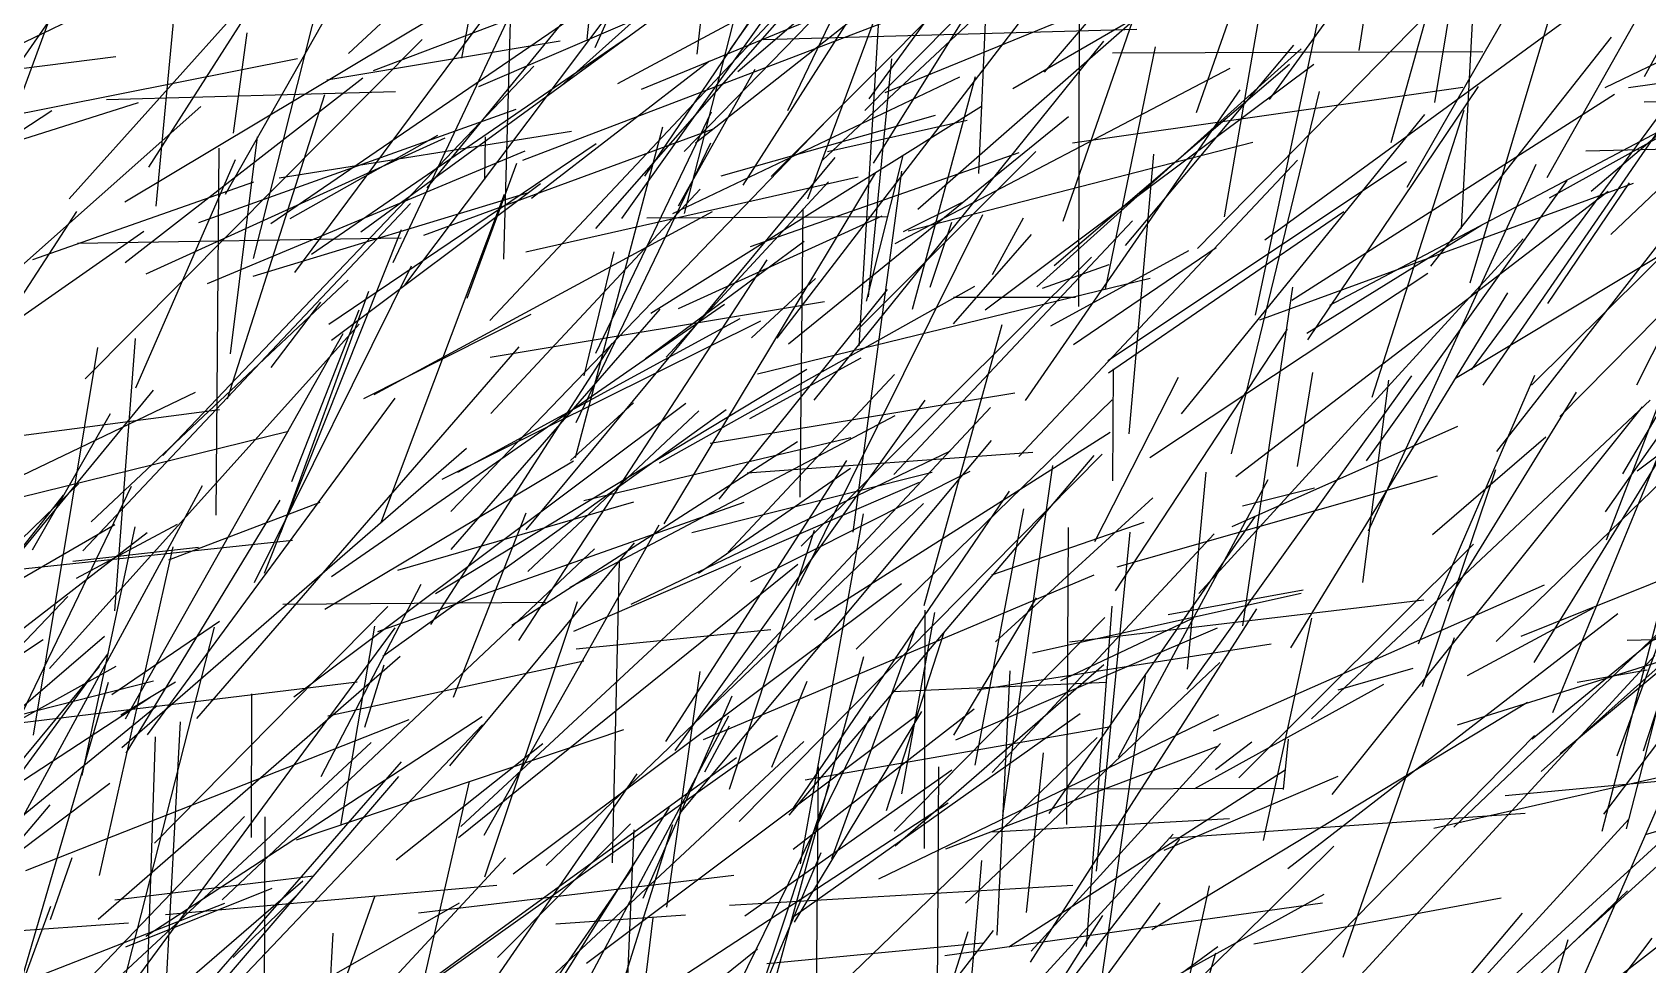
# Model space of a CAD drawing. Header units: metres. Extents: x 0 to 1019, y 0 to 619.
# Drawn here: x 71.2 to 153.2, y 107.5 to 154.8 of the extents above; entities that cross this region are included whole.
import ezdxf

# ---------------------------------------------------------------- set-up
doc = ezdxf.new("R2010")
doc.units = ezdxf.units.M

msp = doc.modelspace()

# ---------------------------------------------------------------- linework, layer by layer
at = {"color": 56}
for p, q in [((99.813, 153.987), (108.208, 172.921)), ((106.201, 147.489), (117.076, 150.562)), ((70.918, 112.248), (90.366, 119.913))]:
    msp.add_line(p, q, dxfattribs=at)
at = {"color": 147}
for p, q in [((106.675, 153.907), (119.758, 172.452)), ((153.004, 118.318), (158.679, 135.726))]:
    msp.add_line(p, q, dxfattribs=at)
at = {"color": 211}
for p, q in [((122.61, 152.747), (138.722, 171.566)), ((108.114, 103.694), (113.442, 123.104))]:
    msp.add_line(p, q, dxfattribs=at)
at = {"color": 25}
for p, q in [((113.708, 151.392), (128.215, 171.218)), ((65.597, 127.005), (84.45, 128.997)), ((152.142, 114.36), (155.298, 126.604))]:
    msp.add_line(p, q, dxfattribs=at)
at = {"color": 122}
for p, q in [((99.409, 154.413), (101.024, 170.393)), ((102.165, 151.884), (119.897, 159.175))]:
    msp.add_line(p, q, dxfattribs=at)
at = {"color": 61}
for p, q in [((104.984, 153.657), (106.6, 168.514)), ((109.043, 139.25), (121.677, 155.707))]:
    msp.add_line(p, q, dxfattribs=at)
at = {"color": 115}
for p, q in [((104.317, 148.717), (122.893, 167.78)), ((117.995, 139.98), (121.95, 144.515)), ((75.282, 121.183), (80.737, 124.896)), ((143.577, 119.636), (160.635, 124.993)), ((140.21, 101.688), (152.262, 114.859))]:
    msp.add_line(p, q, dxfattribs=at)
at = {"color": 81}
msp.add_line((108.738, 147.453), (128.495, 167.293), dxfattribs=at)
at = {"color": 9}
for p, q in [((109.578, 150.802), (117.553, 167.357)), ((125.712, 141.743), (128.237, 154.029))]:
    msp.add_line(p, q, dxfattribs=at)
at = {"color": 192}
msp.add_line((113.926, 148.128), (126.105, 167.601), dxfattribs=at)
at = {"color": 80}
for p, q in [((98.084, 152.055), (114.364, 166.61)), ((89.561, 143.089), (96.138, 157.029))]:
    msp.add_line(p, q, dxfattribs=at)
at = {"color": 151}
for p, q in [((134.033, 151.358), (145.453, 167.139)), ((128.891, 125.226), (135.741, 126.486)), ((147.365, 118.935), (155.449, 125.549))]:
    msp.add_line(p, q, dxfattribs=at)
at = {"color": 210}
msp.add_line((107.324, 147.017), (119.487, 166.04), dxfattribs=at)
at = {"color": 93}
for p, q in [((140.207, 149.177), (144.998, 166.356)), ((93.898, 152.011), (111.618, 159.634)), ((119.976, 142.48), (121.546, 145.361)), ((100.681, 112.637), (101.049, 127.953))]:
    msp.add_line(p, q, dxfattribs=at)
at = {"color": 164}
for p, q in [((107.04, 152.774), (121.743, 165.452)), ((143.771, 144.807), (144.447, 157.305))]:
    msp.add_line(p, q, dxfattribs=at)
at = {"color": 15}
for p, q in [((142.421, 151.198), (144.72, 165.269)), ((77.016, 142.517), (92.2, 149.419)), ((129.872, 122.467), (130.811, 132.448))]:
    msp.add_line(p, q, dxfattribs=at)
at = {"color": 245}
for p, q in [((77.165, 147.93), (87.811, 164.578)), ((101.349, 104.374), (101.784, 114.321))]:
    msp.add_line(p, q, dxfattribs=at)
at = {"color": 216}
for p, q in [((87.284, 153.684), (99.007, 164.637)), ((83.358, 137.761), (85.889, 141.075)), ((143.082, 125.906), (149.616, 136.509))]:
    msp.add_line(p, q, dxfattribs=at)
at = {"color": 172}
for p, q in [((91.29, 146.868), (105.465, 164.192)), ((94.175, 114.048), (103.053, 129.778)), ((92.433, 117.561), (101.812, 128.871)), ((135.568, 95.401), (152.192, 111.213))]:
    msp.add_line(p, q, dxfattribs=at)
at = {"color": 182}
msp.add_line((101.164, 145.326), (114.551, 164.113), dxfattribs=at)
at = {"color": 252}
for p, q in [((104.893, 149.156), (124.665, 164.725)), ((64.606, 110.029), (77.578, 120.617)), ((101.752, 101.68), (102.743, 109.853)), ((132.478, 92.988), (146.861, 110.091))]:
    msp.add_line(p, q, dxfattribs=at)
at = {"color": 31}
msp.add_line((131.751, 145.397), (134.981, 164.185), dxfattribs=at)
at = {"color": 1}
for p, q in [((64.758, 144.773), (77.977, 163.79)), ((144.873, 136.86), (157.921, 155.8))]:
    msp.add_line(p, q, dxfattribs=at)
at = {"color": 94}
msp.add_line((99.843, 144.819), (115.962, 163.159), dxfattribs=at)
at = {"color": 250}
for p, q in [((104.335, 145.57), (109.027, 163.807)), ((86.184, 152.355), (98.037, 154.333)), ((88.935, 129.862), (95.211, 146.554)), ((114.966, 132.341), (127.079, 145.207)), ((150.915, 114.239), (154.35, 127.473)), ((84.653, 113.805), (101.26, 119.402)), ((142.37, 114.389), (155.762, 117.421))]:
    msp.add_line(p, q, dxfattribs=at)
at = {"color": 2}
for p, q in [((141.015, 146.909), (150.698, 163.784)), ((114.977, 114.237), (125.674, 125.09))]:
    msp.add_line(p, q, dxfattribs=at)
at = {"color": 63}
for p, q in [((153.062, 152.529), (159.103, 163.496)), ((106.561, 128.402), (114.998, 137.399))]:
    msp.add_line(p, q, dxfattribs=at)
at = {"color": 227}
for p, q in [((130.323, 150.697), (134.443, 162.448)), ((104.175, 115.221), (119.914, 134.067))]:
    msp.add_line(p, q, dxfattribs=at)
at = {"color": 66}
for p, q in [((138.573, 153.843), (140.038, 162.923)), ((62.24, 128.361), (73.499, 145.673))]:
    msp.add_line(p, q, dxfattribs=at)
at = {"color": 223}
for p, q in [((77.523, 145.94), (79.017, 161.755)), ((81.05, 146.558), (88.105, 159.001))]:
    msp.add_line(p, q, dxfattribs=at)
at = {"color": 16}
for p, q in [((93.04, 153.459), (94.616, 161.764)), ((94.462, 140.149), (111.758, 158.532))]:
    msp.add_line(p, q, dxfattribs=at)
at = {"color": 44}
for p, q in [((95.173, 143.251), (95.695, 161.985)), ((104.032, 140.747), (114.379, 145.463)), ((148.787, 118.177), (154.912, 123.312))]:
    msp.add_line(p, q, dxfattribs=at)
at = {"color": 12}
for p, q in [((144.209, 142.064), (150.112, 161.799)), ((77.813, 102.205), (78.772, 119.788))]:
    msp.add_line(p, q, dxfattribs=at)
at = {"color": 7}
for p, q in [((88.557, 152.832), (107.664, 160.053)), ((129.859, 121.451), (141.25, 137.345)), ((121.903, 107.599), (133.383, 125.524)), ((105.373, 117.25), (106.632, 119.591))]:
    msp.add_line(p, q, dxfattribs=at)
at = {"color": 196}
for p, q in [((102.331, 147.471), (110.76, 159.934)), ((119.284, 147.61), (119.672, 156.45)), ((91.119, 144.473), (105.77, 149.845)), ((142.301, 129.286), (148.05, 134.238)), ((82.237, 98.853), (95.251, 112.89))]:
    msp.add_line(p, q, dxfattribs=at)
at = {"color": 229}
for p, q in [((120.998, 151.916), (135.24, 160.145)), ((109.612, 138.96), (123.822, 150.5)), ((115.447, 144.667), (118.41, 146.127)), ((109.893, 115.448), (120.831, 131.493)), ((127.208, 94.228), (130.986, 111.465))]:
    msp.add_line(p, q, dxfattribs=at)
at = {"color": 201}
msp.add_line((123.558, 145.183), (128.844, 160.41), dxfattribs=at)
at = {"color": 233}
for p, q in [((133.316, 140.419), (137.448, 159.9)), ((113.203, 138.865), (114.384, 158.533))]:
    msp.add_line(p, q, dxfattribs=at)
at = {"color": 41}
for p, q in [((67.698, 152.74), (81.279, 159.33)), ((80.57, 130.273), (80.719, 148.893)), ((116.525, 113.367), (116.548, 125.452)), ((149.634, 121.796), (153.197, 122.421))]:
    msp.add_line(p, q, dxfattribs=at)
at = {"color": 39}
for p, q in [((73.109, 146.311), (83.919, 158.355)), ((135.925, 139.509), (144.801, 144.991)), ((92.617, 121.035), (96.309, 130.396))]:
    msp.add_line(p, q, dxfattribs=at)
at = {"color": 179}
for p, q in [((84.569, 142.579), (96.245, 158.291)), ((121.302, 133.249), (135.447, 148.275)), ((123.615, 116.394), (134.694, 116.42))]:
    msp.add_line(p, q, dxfattribs=at)
at = {"color": 161}
for p, q in [((90.147, 141.94), (102.73, 158.677)), ((84.326, 145.318), (91.825, 149.546)), ((71.274, 143.244), (82.485, 147.184)), ((105.175, 120.048), (119.868, 135.736)), ((104.713, 129.387), (116.914, 132.456))]:
    msp.add_line(p, q, dxfattribs=at)
at = {"color": 132}
for p, q in [((116.182, 145.792), (131.23, 158.979)), ((68.238, 122.571), (77.077, 129.387))]:
    msp.add_line(p, q, dxfattribs=at)
at = {"color": 42}
for p, q in [((124.347, 140.85), (124.392, 158.248)), ((150.351, 146.706), (161.671, 156.324)), ((123.743, 114.585), (123.831, 129.645)), ((74.654, 112), (78.384, 128.663))]:
    msp.add_line(p, q, dxfattribs=at)
at = {"color": 101}
msp.add_line((148.121, 147.393), (154.391, 158.519), dxfattribs=at)
at = {"color": 133}
for p, q in [((83.351, 145.07), (101.424, 157.424)), ((121.647, 136.088), (132.538, 151.85)), ((115.691, 144.701), (133.178, 149.185))]:
    msp.add_line(p, q, dxfattribs=at)
at = {"color": 40}
for p, q in [((100.958, 152.174), (112.199, 158.191)), ((67.186, 147.494), (72.239, 150.798))]:
    msp.add_line(p, q, dxfattribs=at)
at = {"color": 212}
for p, q in [((113.489, 150.805), (120.653, 158.056)), ((108.038, 137.44), (127.97, 142.298)), ((75.786, 118.491), (93.279, 133.676))]:
    msp.add_line(p, q, dxfattribs=at)
at = {"color": 104}
for p, q in [((114.53, 151.708), (129.666, 157.898)), ((135.98, 139.173), (144.627, 152.014)), ((132.322, 132.24), (151.215, 146.703)), ((107.649, 135.182), (113.315, 138.255)), ((109.233, 103.533), (125.286, 118.993))]:
    msp.add_line(p, q, dxfattribs=at)
at = {"color": 156}
msp.add_line((130.37, 143.799), (144.383, 158.093), dxfattribs=at)
at = {"color": 241}
for p, q in [((67.523, 142.968), (72.735, 157.099)), ((122.221, 141.846), (135.632, 153.918)), ((92.479, 130.451), (111.608, 150.348)), ((113.57, 141.131), (115.445, 148.52))]:
    msp.add_line(p, q, dxfattribs=at)
at = {"color": 33}
for p, q in [((82.471, 143.299), (85.837, 156.581)), ((110.255, 128.698), (124.988, 143.353)), ((110.473, 116.846), (125.982, 119.556))]:
    msp.add_line(p, q, dxfattribs=at)
at = {"color": 84}
for p, q in [((111.345, 148.286), (120.705, 157.035)), ((121.93, 108.161), (131.537, 118.689))]:
    msp.add_line(p, q, dxfattribs=at)
at = {"color": 49}
msp.add_line((133.788, 144.235), (151.359, 157.068), dxfattribs=at)
at = {"color": 249}
for p, q in [((110.607, 146.317), (114.298, 156.276)), ((84.521, 121.057), (104.413, 135.948)), ((107.526, 132.424), (122.023, 133.469)), ((108.767, 117.495), (110.561, 121.859))]:
    msp.add_line(p, q, dxfattribs=at)
at = {"color": 138}
for p, q in [((151.063, 151.969), (160, 156.245)), ((71.252, 128.508), (75.207, 135.435))]:
    msp.add_line(p, q, dxfattribs=at)
at = {"color": 107}
for p, q in [((75.942, 146.158), (91.733, 155.621)), ((126.057, 153.727), (144.857, 153.797)), ((59.364, 113.667), (75.502, 122.621))]:
    msp.add_line(p, q, dxfattribs=at)
at = {"color": 60}
msp.add_line((87.921, 144.639), (102.87, 155.556), dxfattribs=at)
at = {"color": 92}
for p, q in [((96.129, 148.282), (114.448, 155.263)), ((150.085, 148.747), (159.919, 149.001)), ((98.552, 133.051), (101.749, 135.973))]:
    msp.add_line(p, q, dxfattribs=at)
at = {"color": 187}
for p, q in [((73.93, 137.195), (91.02, 154.395)), ((76.494, 136.738), (81.561, 148.315))]:
    msp.add_line(p, q, dxfattribs=at)
at = {"color": 62}
for p, q in [((81.454, 149.652), (82.142, 154.73)), ((119.594, 140.694), (136.278, 153.154)), ((93.307, 141.28), (95.838, 148.13)), ((128.323, 99.58), (147.473, 119.093)), ((72.371, 104.917), (82.011, 114.985)), ((104.766, 97.79), (111.271, 113.161))]:
    msp.add_line(p, q, dxfattribs=at)
at = {"color": 234}
msp.add_line((85.409, 143.516), (101.395, 154.483), dxfattribs=at)
at = {"color": 141}
for p, q in [((108.337, 154.395), (127.296, 154.915)), ((74.234, 129.931), (87.279, 142.187)), ((62.722, 128.47), (79.527, 136.507)), ((88.413, 104.501), (106.975, 117.979))]:
    msp.add_line(p, q, dxfattribs=at)
at = {"color": 67}
for p, q in [((110.927, 136.109), (125.615, 154.306)), ((123.099, 142.93), (135.042, 153.148)), ((81.146, 136.181), (86.096, 151.616)), ((86.43, 127.16), (106.368, 140.967)), ((112.391, 95.806), (129.14, 114.101))]:
    msp.add_line(p, q, dxfattribs=at)
at = {"color": 162}
msp.add_line((142.215, 142.894), (151.39, 154.509), dxfattribs=at)
at = {"color": 37}
for p, q in [((152.254, 151.958), (170.084, 154.542)), ((60.192, 112.77), (73.046, 126.139))]:
    msp.add_line(p, q, dxfattribs=at)
at = {"color": 152}
msp.add_line((59.908, 151.546), (75.478, 153.535), dxfattribs=at)
at = {"color": 174}
for p, q in [((69.439, 150.396), (84.708, 153.44)), ((139.239, 136.256), (143.905, 150.812))]:
    msp.add_line(p, q, dxfattribs=at)
at = {"color": 180}
for p, q in [((96.573, 146.345), (105.606, 153.317)), ((103.309, 129.831), (114.034, 147.618)), ((78.167, 128.014), (85.851, 130.932))]:
    msp.add_line(p, q, dxfattribs=at)
at = {"color": 235}
msp.add_line((113.673, 141.352), (114.86, 153.416), dxfattribs=at)
at = {"color": 146}
for p, q in [((126.723, 143.954), (135.272, 154.103)), ((121.997, 123.282), (135.643, 126.311)), ((97.814, 109.543), (104.388, 110.001))]:
    msp.add_line(p, q, dxfattribs=at)
at = {"color": 214}
for p, q in [((77.874, 133.295), (96.693, 153.052)), ((118, 141.332), (124.177, 141.334)), ((148.41, 120.268), (154.633, 135.417)), ((143.537, 100.492), (157.757, 111.534))]:
    msp.add_line(p, q, dxfattribs=at)
at = {"color": 103}
for p, q in [((103.757, 145.577), (118.314, 152.499)), ((62.314, 118.276), (77.394, 136.608)), ((132.662, 130.745), (136.313, 131.659)), ((75.731, 120.138), (78.515, 121.814))]:
    msp.add_line(p, q, dxfattribs=at)
at = {"color": 220}
for p, q in [((104.042, 145.958), (107.922, 152.901)), ((69.107, 100.783), (88.435, 118.735)), ((128.925, 113.883), (147.008, 115.155))]:
    msp.add_line(p, q, dxfattribs=at)
at = {"color": 38}
msp.add_line((115.031, 144.048), (132.038, 152.951), dxfattribs=at)
at = {"color": 169}
for p, q in [((115.909, 140.726), (119.11, 152.527)), ((70.127, 149.135), (76.633, 151.208)), ((119.09, 117.597), (121.566, 130.589))]:
    msp.add_line(p, q, dxfattribs=at)
at = {"color": 248}
msp.add_line((148.233, 146.374), (160.484, 153.172), dxfattribs=at)
at = {"color": 123}
for p, q in [((75.014, 151.349), (89.671, 151.753)), ((97.329, 112.511), (116.466, 130.864)), ((112.696, 90.291), (118.744, 109.162))]:
    msp.add_line(p, q, dxfattribs=at)
at = {"color": 193}
for p, q in [((75.962, 143.083), (88.02, 152.449)), ((105.316, 97.448), (111.705, 116.609)), ((117.552, 107.943), (136.719, 110.612))]:
    msp.add_line(p, q, dxfattribs=at)
at = {"color": 19}
msp.add_line((124.034, 149.161), (143.836, 151.98), dxfattribs=at)
at = {"color": 221}
for p, q in [((132.093, 133.382), (136.564, 151.758)), ((109.658, 115.064), (125.123, 133.298)), ((126.3, 127.65), (142.558, 132.269)), ((92.88, 113.916), (110.086, 127.78))]:
    msp.add_line(p, q, dxfattribs=at)
at = {"color": 106}
for p, q in [((144.287, 137.647), (154.999, 152.173)), ((71.309, 119.108), (74.564, 138.78)), ((103.872, 118.33), (116.555, 136.104))]:
    msp.add_line(p, q, dxfattribs=at)
at = {"color": 198}
for p, q in [((151.953, 132.366), (163.349, 151.764)), ((113.06, 123.468), (126.039, 136.119))]:
    msp.add_line(p, q, dxfattribs=at)
at = {"color": 142}
for p, q in [((60.702, 134.048), (79.795, 150.998)), ((73.484, 127.079), (78.614, 129.809))]:
    msp.add_line(p, q, dxfattribs=at)
at = {"color": 191}
for p, q in [((79.699, 145.124), (95.801, 150.857)), ((117.167, 100.233), (136.797, 111.054))]:
    msp.add_line(p, q, dxfattribs=at)
at = {"color": 206}
for p, q in [((102.636, 140.523), (119.409, 151.014)), ((141.794, 121.579), (145.522, 132.595))]:
    msp.add_line(p, q, dxfattribs=at)
at = {"color": 91}
msp.add_line((135.157, 141.18), (151.531, 151.622), dxfattribs=at)
at = {"color": 240}
for p, q in [((153.041, 151.229), (163.962, 151.424)), ((121.689, 110.117), (122.568, 118.22))]:
    msp.add_line(p, q, dxfattribs=at)
at = {"color": 218}
for p, q in [((99.844, 138.492), (105.717, 150.737)), ((62.14, 103.228), (81.021, 110.591))]:
    msp.add_line(p, q, dxfattribs=at)
at = {"color": 155}
for p, q in [((111.6, 148.721), (118.689, 150.311)), ((105.05, 127.33), (112.761, 132.66)), ((82.362, 113.921), (82.382, 121.21))]:
    msp.add_line(p, q, dxfattribs=at)
at = {"color": 170}
for p, q in [((129.561, 135.411), (141.912, 150.598)), ((149.432, 108.601), (164.052, 121.892))]:
    msp.add_line(p, q, dxfattribs=at)
at = {"color": 74}
for p, q in [((137.083, 140.932), (155.333, 150.553)), ((107.683, 143.897), (121.324, 148.666))]:
    msp.add_line(p, q, dxfattribs=at)
at = {"color": 238}
for p, q in [((81.302, 138.455), (82.675, 149.454)), ((68.215, 119.447), (87.732, 121.826)), ((89.124, 104.937), (109.057, 119.105))]:
    msp.add_line(p, q, dxfattribs=at)
at = {"color": 110}
msp.add_line((83.778, 147.374), (98.603, 149.752), dxfattribs=at)
at = {"color": 213}
msp.add_line((94.214, 147.304), (94.24, 149.458), dxfattribs=at)
at = {"color": 113}
for p, q in [((98.804, 133.2), (103.239, 149.961)), ((82.46, 142.394), (96.382, 146.622))]:
    msp.add_line(p, q, dxfattribs=at)
at = {"color": 204}
for p, q in [((148.756, 135.279), (162.838, 149.544)), ((75.426, 110.769), (85.509, 111.98))]:
    msp.add_line(p, q, dxfattribs=at)
at = {"color": 145}
msp.add_line((80.136, 142.015), (96.257, 148.755), dxfattribs=at)
at = {"color": 51}
msp.add_line((86.3, 139.966), (99.857, 149.127), dxfattribs=at)
at = {"color": 86}
for p, q in [((96.307, 129.534), (111.982, 148.408)), ((88.779, 124.379), (107.362, 130.927)), ((103.984, 100.093), (113.785, 120.086)), ((58.305, 104.02), (75.186, 116.678))]:
    msp.add_line(p, q, dxfattribs=at)
at = {"color": 178}
for p, q in [((98.841, 134.977), (105.674, 149.153)), ((106.629, 116.376), (110.943, 129.506)), ((134.951, 112.357), (151.712, 125.293))]:
    msp.add_line(p, q, dxfattribs=at)
at = {"color": 203}
for p, q in [((113.098, 139.654), (122.175, 148.721)), ((88.59, 136.4), (105.759, 145.672)), ((131.191, 119.337), (147.988, 126.735))]:
    msp.add_line(p, q, dxfattribs=at)
at = {"color": 112}
for p, q in [((126.901, 134.39), (128.157, 148.589)), ((72.863, 98.117), (89.976, 117.765))]:
    msp.add_line(p, q, dxfattribs=at)
at = {"color": 28}
for p, q in [((151.344, 144.512), (156.097, 149.009)), ((118.604, 110.592), (131.506, 122.806))]:
    msp.add_line(p, q, dxfattribs=at)
at = {"color": 8}
for p, q in [((112.908, 129.402), (115.37, 147.724)), ((110.933, 124.962), (125.949, 134.482))]:
    msp.add_line(p, q, dxfattribs=at)
at = {"color": 99}
for p, q in [((125.821, 138.111), (140.987, 148.216)), ((89.716, 112.784), (97.151, 118.684))]:
    msp.add_line(p, q, dxfattribs=at)
at = {"color": 190}
for p, q in [((139.053, 129.479), (147.562, 148.069)), ((75.022, 104.696), (89.662, 124.559)), ((145.982, 116.061), (158.775, 117.259))]:
    msp.add_line(p, q, dxfattribs=at)
at = {"color": 226}
for p, q in [((143.468, 137.215), (161.937, 148.342)), ((109.927, 109.637), (116.384, 120.319)), ((108.516, 107.537), (119.467, 108.586))]:
    msp.add_line(p, q, dxfattribs=at)
at = {"color": 126}
for p, q in [((151.079, 130.442), (163.165, 147.674)), ((98.523, 103.161), (117.723, 115.681)), ((106.617, 110.484), (124.051, 111.502))]:
    msp.add_line(p, q, dxfattribs=at)
at = {"color": 117}
for p, q in [((86.435, 139.157), (97.04, 147.09)), ((99.246, 137.333), (100.777, 143.626)), ((118.259, 99.076), (119.422, 112.753))]:
    msp.add_line(p, q, dxfattribs=at)
at = {"color": 177}
for p, q in [((94.508, 135.437), (105.131, 146.8)), ((146.234, 106.735), (155.955, 115.629)), ((88.646, 92.668), (108.043, 108.281))]:
    msp.add_line(p, q, dxfattribs=at)
at = {"color": 55}
msp.add_line((96.286, 143.637), (113.158, 147.44), dxfattribs=at)
at = {"color": 114}
msp.add_line((103.412, 138.291), (111.65, 147.172), dxfattribs=at)
at = {"color": 69}
for p, q in [((133.54, 140.185), (152.495, 147.107)), ((92.044, 132.093), (108.209, 140.129)), ((92.991, 114.474), (107.205, 127.672))]:
    msp.add_line(p, q, dxfattribs=at)
at = {"color": 228}
for p, q in [((138.952, 133.024), (149.142, 147.241)), ((110.119, 126.705), (119.481, 145.529)), ((137.215, 116.098), (152.957, 135.768)), ((76, 118.206), (83.819, 131.037)), ((120.121, 123.85), (128.113, 131.149)), ((77.032, 104.853), (77.491, 119.028))]:
    msp.add_line(p, q, dxfattribs=at)
at = {"color": 43}
for p, q in [((145.565, 133.495), (156.397, 147.388)), ((133.723, 113.769), (136.177, 125.056))]:
    msp.add_line(p, q, dxfattribs=at)
at = {"color": 247}
for p, q in [((148.151, 141.012), (152.298, 147.134)), ((152.683, 132.526), (164.291, 141.253)), ((96.386, 127.415), (105.07, 135.56)), ((111.823, 112.867), (116.088, 124.573))]:
    msp.add_line(p, q, dxfattribs=at)
at = {"color": 237}
for p, q in [((73.805, 128.468), (90.433, 146.081)), ((69.838, 118.378), (76.271, 131.738)), ((74.872, 99.555), (89.836, 117.021)), ((94.289, 101.654), (101.726, 112.382))]:
    msp.add_line(p, q, dxfattribs=at)
at = {"color": 27}
for p, q in [((102.433, 145.359), (114.653, 145.42)), ((84.409, 131.984), (87.832, 140.695)), ((83.455, 96.355), (88.638, 110.974))]:
    msp.add_line(p, q, dxfattribs=at)
at = {"color": 149}
for p, q in [((110.203, 131.183), (110.363, 145.817)), ((109.858, 109.899), (124.424, 120.219))]:
    msp.add_line(p, q, dxfattribs=at)
at = {"color": 90}
msp.add_line((116.802, 141.839), (117.916, 145.141), dxfattribs=at)
at = {"color": 209}
for p, q in [((125.85, 137.485), (137.793, 145.675)), ((92.505, 128.538), (103.113, 140.719)), ((70.27, 105.217), (75.102, 121.794)), ((117.597, 113.356), (131.437, 118.569))]:
    msp.add_line(p, q, dxfattribs=at)
at = {"color": 109}
msp.add_line((151.134, 129.015), (157.416, 145.378), dxfattribs=at)
at = {"color": 53}
for p, q in [((67.45, 138.075), (76.904, 144.679)), ((124.079, 138.924), (131.324, 143.843))]:
    msp.add_line(p, q, dxfattribs=at)
at = {"color": 24}
msp.add_line((73.532, 144.064), (89.971, 144.335), dxfattribs=at)
at = {"color": 96}
for p, q in [((83.032, 127.332), (89.976, 144.768)), ((147.327, 136.863), (154.954, 144.421)), ((98.839, 123.488), (108.718, 124.47))]:
    msp.add_line(p, q, dxfattribs=at)
at = {"color": 176}
for p, q in [((130.442, 126.306), (146.902, 144.286)), ((128.061, 109.25), (147.123, 120.783))]:
    msp.add_line(p, q, dxfattribs=at)
at = {"color": 97}
for p, q in [((102.365, 138.216), (110.416, 144.167)), ((125.161, 128.945), (129.406, 137.272)), ((86.247, 120.089), (99.24, 122.886))]:
    msp.add_line(p, q, dxfattribs=at)
at = {"color": 160}
msp.add_line((122.94, 139.877), (129.935, 143.698), dxfattribs=at)
at = {"color": 87}
for p, q in [((152.672, 136.891), (156.382, 144.238)), ((79.601, 119.967), (95.959, 138.807))]:
    msp.add_line(p, q, dxfattribs=at)
at = {"color": 79}
for p, q in [((82.527, 126.856), (90.486, 142.915)), ((101.306, 106.816), (103.741, 114.578)), ((118.735, 99.154), (125.563, 109.966))]:
    msp.add_line(p, q, dxfattribs=at)
at = {"color": 128}
for p, q in [((95.928, 123.923), (108.54, 143.222)), ((114.821, 96.267), (131.415, 108.401))]:
    msp.add_line(p, q, dxfattribs=at)
at = {"color": 150}
for p, q in [((122.513, 141.784), (125.893, 142.981)), ((94.209, 111.927), (98.907, 125.894))]:
    msp.add_line(p, q, dxfattribs=at)
at = {"color": 6}
for p, q in [((103.07, 132.931), (119.076, 141.883)), ((73.778, 117.071), (76.47, 129.684))]:
    msp.add_line(p, q, dxfattribs=at)
at = {"color": 175}
for p, q in [((107.741, 139.264), (110.983, 142.279)), ((72.116, 122.494), (87.834, 139.963)), ((55.061, 107.093), (74.9, 124.128))]:
    msp.add_line(p, q, dxfattribs=at)
at = {"color": 35}
msp.add_line((127.952, 133.205), (142.056, 142.544), dxfattribs=at)
at = {"color": 111}
for p, q in [((132.671, 124.654), (135.215, 141.84)), ((138.759, 126.86), (140.087, 137.123))]:
    msp.add_line(p, q, dxfattribs=at)
at = {"color": 89}
msp.add_line((83.867, 129.435), (88.324, 141.628), dxfattribs=at)
at = {"color": 65}
msp.add_line((94.478, 138.29), (111.447, 141.114), dxfattribs=at)
at = {"color": 29}
msp.add_line((106.098, 131.092), (114.639, 141.717), dxfattribs=at)
at = {"color": 231}
msp.add_line((135.105, 123.55), (146.132, 141.552), dxfattribs=at)
at = {"color": 215}
msp.add_line((88.072, 136.185), (96.56, 140.469), dxfattribs=at)
at = {"color": 47}
for p, q in [((92.842, 132.455), (107.168, 140.251)), ((86.909, 114.537), (88.627, 124.651)), ((58.301, 108.317), (76.12, 109.602))]:
    msp.add_line(p, q, dxfattribs=at)
at = {"color": 10}
msp.add_line((75.969, 119.935), (87.015, 139.479), dxfattribs=at)
at = {"color": 108}
for p, q in [((116.504, 125.697), (120.465, 139.946)), ((91.706, 126.299), (110.553, 137.686)), ((124.736, 108.402), (126.045, 125.665))]:
    msp.add_line(p, q, dxfattribs=at)
at = {"color": 219}
for p, q in [((126.21, 126.437), (134.941, 139.699)), ((58.467, 119.966), (75.426, 129.804)), ((123.436, 121.885), (130.1, 125.036))]:
    msp.add_line(p, q, dxfattribs=at)
at = {"color": 4}
for p, q in [((75.439, 125.423), (76.484, 139.234)), ((120.205, 108.972), (120.862, 122.382)), ((148.47, 103.456), (156.421, 121.647)), ((59.377, 109.397), (77.206, 121.023))]:
    msp.add_line(p, q, dxfattribs=at)
at = {"color": 52}
for p, q in [((91.471, 124.729), (100.67, 138.982)), ((105.307, 118.896), (125.128, 127.251))]:
    msp.add_line(p, q, dxfattribs=at)
at = {"color": 30}
for p, q in [((145.54, 123.872), (160.028, 137.906)), ((78.005, 110.025), (94.825, 111.509))]:
    msp.add_line(p, q, dxfattribs=at)
at = {"color": 134}
for p, q in [((126.073, 132.019), (126.115, 137.702)), ((99.371, 107.547), (116.186, 120.161)), ((117.173, 106.025), (117.255, 117.509))]:
    msp.add_line(p, q, dxfattribs=at)
at = {"color": 197}
for p, q in [((135.45, 132.749), (136.227, 137.502)), ((132.142, 129.701), (143.589, 134.792))]:
    msp.add_line(p, q, dxfattribs=at)
at = {"color": 5}
for p, q in [((141.597, 123.74), (147.495, 137.366)), ((63.252, 105.079), (72.148, 115.575))]:
    msp.add_line(p, q, dxfattribs=at)
at = {"color": 186}
for p, q in [((147.46, 122.8), (156.62, 137.672)), ((69.188, 112.074), (79.88, 131.776))]:
    msp.add_line(p, q, dxfattribs=at)
at = {"color": 136}
for p, q in [((77.096, 119.126), (89.652, 136.207)), ((105.644, 133.929), (121.1, 136.471)), ((95.575, 124.688), (110.07, 134.003)), ((73.294, 127.946), (79.682, 128.651)), ((123.883, 123.848), (141.853, 125.978))]:
    msp.add_line(p, q, dxfattribs=at)
at = {"color": 100}
for p, q in [((136.152, 119.944), (153.354, 136.108)), ((77.092, 101.595), (92.929, 110.606))]:
    msp.add_line(p, q, dxfattribs=at)
at = {"color": 72}
msp.add_line((70.297, 134.268), (80.74, 135.632), dxfattribs=at)
at = {"color": 194}
msp.add_line((89.032, 123.125), (106.453, 135.627), dxfattribs=at)
at = {"color": 23}
for p, q in [((98.536, 126.615), (115.029, 135.321)), ((118.001, 119.121), (122.213, 126.074)), ((151.003, 115.11), (154.691, 119.979))]:
    msp.add_line(p, q, dxfattribs=at)
at = {"color": 222}
for p, q in [((67.203, 130.335), (84.248, 134.538)), ((62.163, 117.631), (71.8, 123.958))]:
    msp.add_line(p, q, dxfattribs=at)
at = {"color": 246}
for p, q in [((99.238, 131.014), (112.789, 134.219)), ((131.294, 117.368), (133.138, 118.768)), ((128.675, 113.282), (137.516, 117.037))]:
    msp.add_line(p, q, dxfattribs=at)
at = {"color": 118}
for p, q in [((86.086, 125.512), (98.706, 133.025)), ((88.124, 119.527), (89.093, 122.688))]:
    msp.add_line(p, q, dxfattribs=at)
at = {"color": 127}
for p, q in [((101.627, 125.758), (117.833, 133.539)), ((134.744, 116.363), (134.998, 118.904))]:
    msp.add_line(p, q, dxfattribs=at)
at = {"color": 217}
for p, q in [((103.394, 118.794), (112.579, 133.038)), ((144.084, 122.134), (150.468, 125.571)), ((65.17, 91.461), (72.192, 110.439))]:
    msp.add_line(p, q, dxfattribs=at)
at = {"color": 88}
msp.add_line((107.122, 114.736), (125.545, 133.359), dxfattribs=at)
at = {"color": 68}
for p, q in [((107.701, 126.909), (118.831, 132.506)), ((67.262, 113.673), (74.646, 122.598))]:
    msp.add_line(p, q, dxfattribs=at)
at = {"color": 224}
for p, q in [((120.5, 115.026), (123.033, 132.793)), ((107.411, 109.959), (117.91, 117.352))]:
    msp.add_line(p, q, dxfattribs=at)
at = {"color": 166}
for p, q in [((126.359, 117.99), (133.966, 132.079)), ((80.871, 110.755), (99.775, 128.564))]:
    msp.add_line(p, q, dxfattribs=at)
at = {"color": 20}
msp.add_line((57.088, 115.892), (73.586, 131.861), dxfattribs=at)
at = {"color": 119}
msp.add_line((64.491, 120.696), (72.824, 131.28), dxfattribs=at)
at = {"color": 121}
msp.add_line((98.723, 124.386), (116.272, 131.954), dxfattribs=at)
at = {"color": 13}
for p, q in [((89.795, 127.49), (101.763, 130.948)), ((103.44, 110.389), (105.14, 122.339)), ((115.028, 113.503), (125.618, 122.706))]:
    msp.add_line(p, q, dxfattribs=at)
at = {"color": 244}
for p, q in [((110.232, 112.586), (113.425, 130.344)), ((118.119, 118.87), (131.397, 124.563)), ((119.194, 121.421), (134.117, 123.739))]:
    msp.add_line(p, q, dxfattribs=at)
at = {"color": 230}
for p, q in [((119.932, 127.254), (127.669, 129.921)), ((72.17, 109.773), (73.259, 112.913))]:
    msp.add_line(p, q, dxfattribs=at)
at = {"color": 58}
msp.add_line((122.845, 115.142), (133.32, 130.228), dxfattribs=at)
at = {"color": 3}
for p, q in [((151.674, 118.062), (155.984, 129.8)), ((77.011, 108.919), (94.073, 120.064)), ((90.848, 110.099), (106.846, 112.015)), ((126.658, 92.173), (131.307, 108.067))]:
    msp.add_line(p, q, dxfattribs=at)
at = {"color": 157}
for p, q in [((119.954, 117.228), (131.216, 129.32)), ((136.558, 104.676), (153.579, 123.157)), ((111.033, 105.786), (111.143, 117.507))]:
    msp.add_line(p, q, dxfattribs=at)
at = {"color": 148}
for p, q in [((125.249, 112.224), (126.954, 129.418)), ((85.905, 117.025), (90.979, 126.767))]:
    msp.add_line(p, q, dxfattribs=at)
at = {"color": 130}
for p, q in [((132.468, 116.952), (144.381, 128.805)), ((93.942, 100.112), (103.577, 115.44))]:
    msp.add_line(p, q, dxfattribs=at)
at = {"color": 153}
for p, q in [((146.797, 124.129), (157.293, 128.353)), ((75.987, 108.381), (83.41, 111.357))]:
    msp.add_line(p, q, dxfattribs=at)
at = {"color": 158}
for p, q in [((143.377, 114.45), (157.042, 127.415)), ((147.815, 117.278), (156.758, 125.242)), ((77.606, 102.309), (94.093, 119.642))]:
    msp.add_line(p, q, dxfattribs=at)
at = {"color": 189}
msp.add_line((95.653, 112.088), (115.354, 126.815), dxfattribs=at)
at = {"color": 77}
msp.add_line((77.452, 113.629), (89.281, 125.638), dxfattribs=at)
at = {"color": 34}
for p, q in [((83.959, 125.751), (97.286, 125.861)), ((120.803, 108.385), (134.822, 117.359)), ((119.974, 114.219), (132.005, 114.886))]:
    msp.add_line(p, q, dxfattribs=at)
at = {"color": 200}
for p, q in [((115.374, 116.141), (117.044, 125.33)), ((65.491, 118.838), (77.388, 121.874))]:
    msp.add_line(p, q, dxfattribs=at)
at = {"color": 57}
for p, q in [((75.505, 105.027), (80.489, 124.593)), ((92.435, 102.068), (110.4, 118.797))]:
    msp.add_line(p, q, dxfattribs=at)
at = {"color": 48}
msp.add_line((114.597, 115.294), (117.513, 124.343), dxfattribs=at)
at = {"color": 78}
for p, q in [((137.761, 107.847), (143.419, 124.064)), ((104.876, 89.644), (120.026, 109.21)), ((144.015, 96.407), (153.456, 108.816))]:
    msp.add_line(p, q, dxfattribs=at)
at = {"color": 46}
for p, q in [((152.188, 123.934), (166.358, 124.275)), ((146.305, 99.219), (149.19, 108.744))]:
    msp.add_line(p, q, dxfattribs=at)
at = {"color": 165}
msp.add_line((61.597, 104.832), (75.112, 123.265), dxfattribs=at)
at = {"color": 205}
for p, q in [((74.586, 109.779), (89.908, 123.124)), ((99.34, 106.464), (106.591, 120.087))]:
    msp.add_line(p, q, dxfattribs=at)
at = {"color": 54}
msp.add_line((137.512, 121.417), (141.328, 122.516), dxfattribs=at)
at = {"color": 76}
msp.add_line((114.912, 121.323), (125.778, 121.808), dxfattribs=at)
at = {"color": 181}
msp.add_line((125.504, 106.639), (127.744, 122.119), dxfattribs=at)
at = {"color": 207}
msp.add_line((130.237, 116.406), (139.833, 121.695), dxfattribs=at)
at = {"color": 32}
for p, q in [((102.247, 110.84), (106.76, 121.102)), ((90.292, 103.05), (93.425, 116.771))]:
    msp.add_line(p, q, dxfattribs=at)
at = {"color": 163}
for p, q in [((109.85, 113.335), (119.046, 120.457)), ((117.155, 97.858), (129.486, 113.844))]:
    msp.add_line(p, q, dxfattribs=at)
at = {"color": 135}
for p, q in [((114.199, 111.819), (131.452, 120.16)), ((133.234, 108.524), (145.791, 110.872))]:
    msp.add_line(p, q, dxfattribs=at)
at = {"color": 26}
msp.add_line((153.113, 114.079), (169.204, 118.848), dxfattribs=at)
at = {"color": 124}
msp.add_line((90.589, 100.749), (101.938, 117.145), dxfattribs=at)
at = {"color": 139}
msp.add_line((83.006, 96.003), (83.063, 114.975), dxfattribs=at)
at = {"color": 243}
for p, q in [((94.847, 107.831), (101.6, 114.622)), ((123.807, 104.242), (128.484, 110.612))]:
    msp.add_line(p, q, dxfattribs=at)
at = {"color": 251}
msp.add_line((124.098, 100.431), (137.289, 113.492), dxfattribs=at)
at = {"color": 75}
msp.add_line((69.861, 98.686), (84.975, 111.726), dxfattribs=at)
at = {"color": 71}
msp.add_line((81.432, 107.836), (84.679, 111.008), dxfattribs=at)
at = {"color": 232}
msp.add_line((85.891, 97.807), (86.509, 109.076), dxfattribs=at)

doc.saveas('drawing.dxf')
